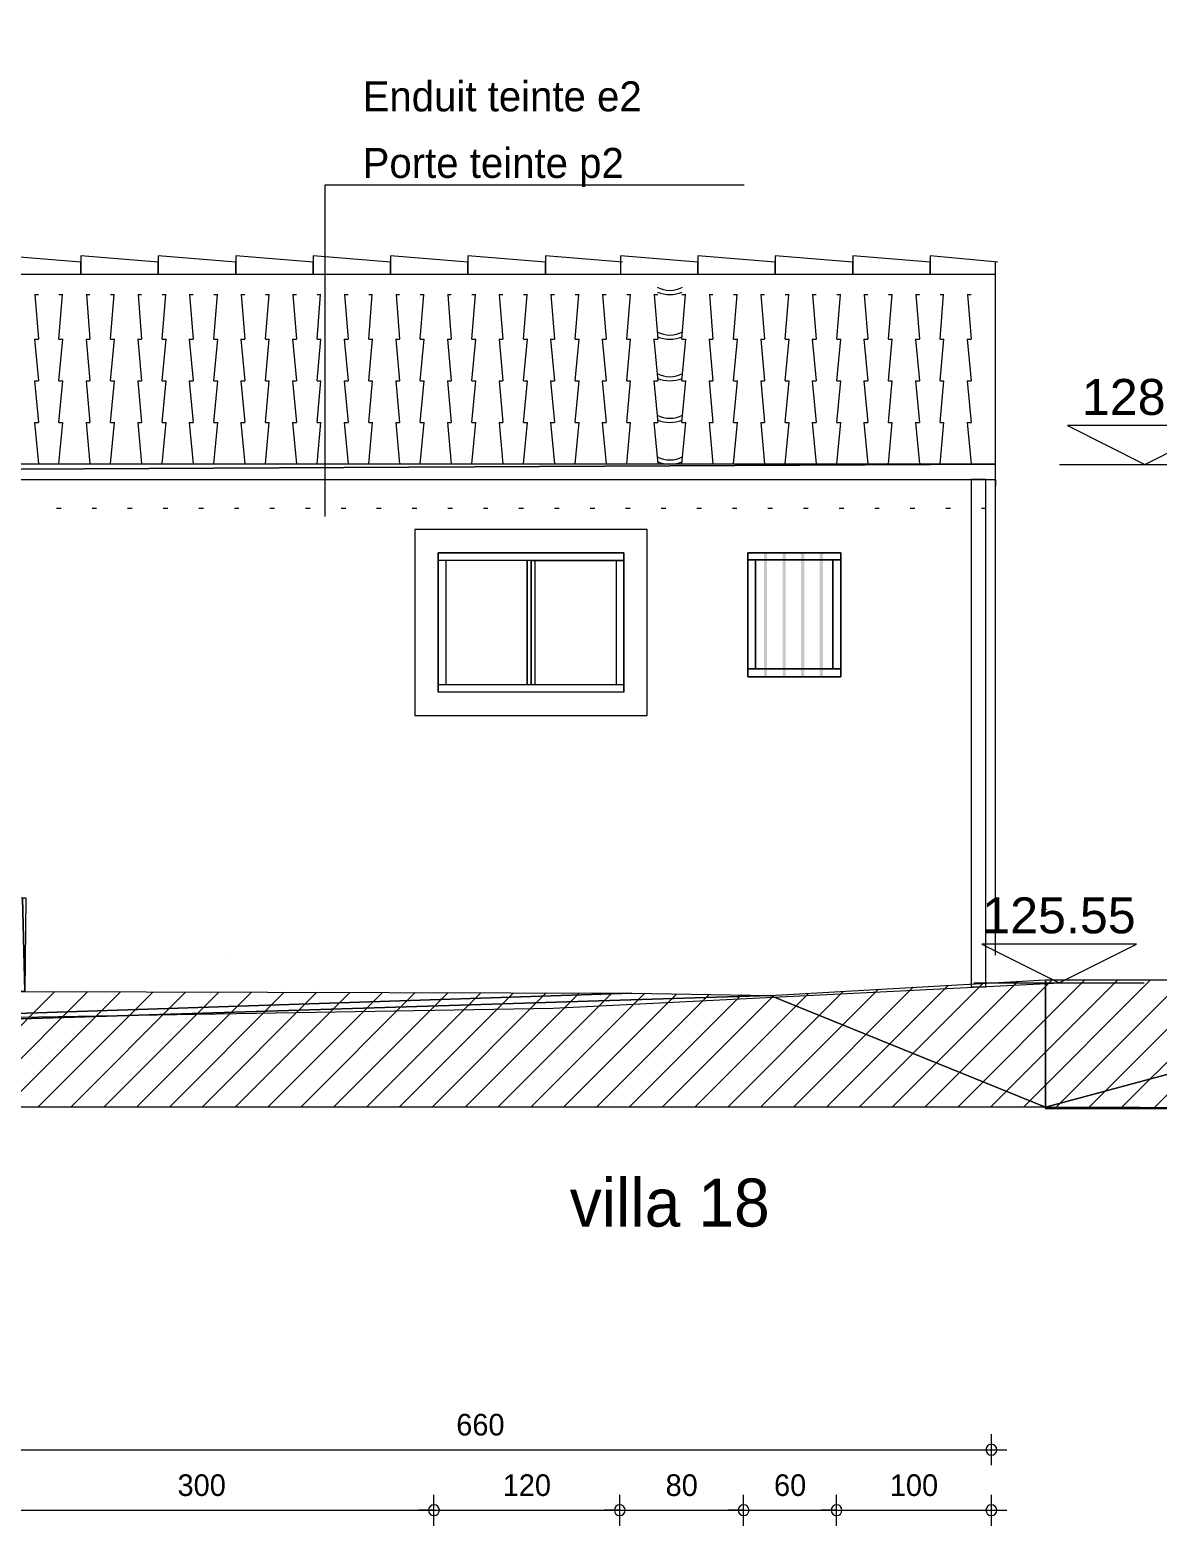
# Model space of a CAD drawing. Header units: metres. Extents: x -36.1 to 26, y -0.1 to 41.9.
# Drawn here: x 2.23 to 9.52, y 15.17 to 24.87 of the extents above; entities that cross this region are included whole.
import ezdxf
from ezdxf.enums import TextEntityAlignment as Align
from ezdxf.lldxf.tags import DXFTag

# ---------------------------------------------------------------- set-up
doc = ezdxf.new("R2010")
doc.units = ezdxf.units.M
doc.header["$MEASUREMENT"] = 0
for name, color, linetype in [('Calque commun', 7, 'Continuous'), ('Calque59', 7, 'Continuous'), ('Cotations', 7, 'Continuous'), ('Textes', 7, 'Continuous')]:
    doc.layers.add(name, color=color, linetype=linetype)
doc.styles.add('Arial6', font='arial.ttf', dxfattribs={"height": 0.231939})
doc.styles.add('Century Gothic12', font='GOTHIC.TTF', dxfattribs={"height": 0.193938})
doc.styles.add('Century Gothic2', font='GOTHIC.TTF', dxfattribs={"height": 0.139636})
doc.styles.add('Century Gothic9', font='GOTHIC.TTF', dxfattribs={"height": 0.310302})
tags = doc.linetypes.add('HIDDEN', pattern=[0.375, 0.25, -0.125]).pattern_tags.tags
tags[6:7] = [DXFTag(74, 4), DXFTag(75, 0), DXFTag(340, '0'), DXFTag(46, 1.0), DXFTag(50, 0.0), DXFTag(44, 0.0), DXFTag(45, 0.0)]
tags[4:5] = [DXFTag(74, 4), DXFTag(75, 0), DXFTag(340, '0'), DXFTag(46, 1.0), DXFTag(50, 0.0), DXFTag(44, 0.0), DXFTag(45, 0.0)]

# ---------------------------------------------------------------- blocks, each defined once
blk = doc.blocks.new('new61')
at = {"layer": 'Calque commun', "color": 5, "linetype": 'Continuous', "lineweight": 9}
blk.add_arc((0, 0), 0.5, 0, 359.9994, dxfattribs=at)
blk = doc.blocks.new('new62')
at = {"layer": 'Calque commun', "color": 5, "linetype": 'Continuous', "lineweight": 9}
blk.add_arc((0, 0), 0.5, 0, 359.9994, dxfattribs=at)
blk = doc.blocks.new('DimLine13287')
at = {"layer": 'Calque commun', "color": 5, "linetype": 'Continuous', "lineweight": 9}
for p, q in [((1.8414, 15.6024), (1.8414, 15.8024)), ((8.4414, 15.6024), (8.4414, 15.8024)), ((1.8414, 15.7024), (1.7414, 15.7024)), ((1.8414, 15.7024), (8.4414, 15.7024)), ((8.4414, 15.7024), (8.5414, 15.7024))]:
    blk.add_line(p, q, dxfattribs=at)
at = {"layer": 'Calque commun', "color": 5, "linetype": 'Continuous', "lineweight": 9, "xscale": 0.07000000029802322, "yscale": 0.07000000029802322, "zscale": 0.07000000029802322}
for name, p in [('new61', (1.8414, 15.7024)), ('new62', (8.4414, 15.7024))]:
    blk.add_blockref(name, p, dxfattribs=at)
at = {"layer": 'Calque commun', "color": 5, "linetype": 'Continuous', "lineweight": 9, "style": 'Century Gothic2'}
blk.add_text('660', height=0.13964, dxfattribs=at).set_placement((5.1414, 15.7524), align=Align.BOTTOM_CENTER)
blk = doc.blocks.new('new91')
at = {"layer": 'Calque commun', "color": 5, "linetype": 'Continuous', "lineweight": 9}
blk.add_arc((0, 0), 0.5, 0, 359.9994, dxfattribs=at)
blk = doc.blocks.new('new92')
at = {"layer": 'Calque commun', "color": 5, "linetype": 'Continuous', "lineweight": 9}
blk.add_arc((0, 0), 0.5, 0, 359.9994, dxfattribs=at)
blk = doc.blocks.new('DimLine13440')
at = {"layer": 'Calque commun', "color": 5, "linetype": 'Continuous', "lineweight": 9}
for p, q in [((1.8414, 15.2118), (1.8414, 15.4118)), ((4.8414, 15.2118), (4.8414, 15.4118)), ((1.8414, 15.3118), (1.7414, 15.3118)), ((1.8414, 15.3118), (4.8414, 15.3118)), ((4.8414, 15.3118), (4.9414, 15.3118))]:
    blk.add_line(p, q, dxfattribs=at)
at = {"layer": 'Calque commun', "color": 5, "linetype": 'Continuous', "lineweight": 9, "xscale": 0.07000000029802322, "yscale": 0.07000000029802322, "zscale": 0.07000000029802322}
for name, p in [('new91', (1.8414, 15.3118)), ('new92', (4.8414, 15.3118))]:
    blk.add_blockref(name, p, dxfattribs=at)
at = {"layer": 'Calque commun', "color": 5, "linetype": 'Continuous', "lineweight": 9, "style": 'Century Gothic2'}
blk.add_text('300', height=0.13964, dxfattribs=at).set_placement((3.3414, 15.3618), align=Align.BOTTOM_CENTER)
blk = doc.blocks.new('new93')
at = {"layer": 'Calque commun', "color": 5, "linetype": 'Continuous', "lineweight": 9}
blk.add_arc((0, 0), 0.5, 0, 359.9994, dxfattribs=at)
blk = doc.blocks.new('new94')
at = {"layer": 'Calque commun', "color": 5, "linetype": 'Continuous', "lineweight": 9}
blk.add_arc((0, 0), 0.5, 0, 359.9994, dxfattribs=at)
blk = doc.blocks.new('DimLine13448')
at = {"layer": 'Calque commun', "color": 5, "linetype": 'Continuous', "lineweight": 9}
for p, q in [((4.8414, 15.2118), (4.8414, 15.4118)), ((6.0414, 15.2118), (6.0414, 15.4118)), ((4.8414, 15.3118), (4.7414, 15.3118)), ((4.8414, 15.3118), (6.0414, 15.3118)), ((6.0414, 15.3118), (6.1414, 15.3118))]:
    blk.add_line(p, q, dxfattribs=at)
at = {"layer": 'Calque commun', "color": 5, "linetype": 'Continuous', "lineweight": 9, "xscale": 0.07000000029802322, "yscale": 0.07000000029802322, "zscale": 0.07000000029802322}
for name, p in [('new93', (4.8414, 15.3118)), ('new94', (6.0414, 15.3118))]:
    blk.add_blockref(name, p, dxfattribs=at)
at = {"layer": 'Calque commun', "color": 5, "linetype": 'Continuous', "lineweight": 9, "style": 'Century Gothic2'}
blk.add_text('120', height=0.13964, dxfattribs=at).set_placement((5.4414, 15.3618), align=Align.BOTTOM_CENTER)
blk = doc.blocks.new('new95')
at = {"layer": 'Calque commun', "color": 5, "linetype": 'Continuous', "lineweight": 9}
blk.add_arc((0, 0), 0.5, 0, 359.9994, dxfattribs=at)
blk = doc.blocks.new('new96')
at = {"layer": 'Calque commun', "color": 5, "linetype": 'Continuous', "lineweight": 9}
blk.add_arc((0, 0), 0.5, 0, 359.9994, dxfattribs=at)
blk = doc.blocks.new('DimLine13456')
at = {"layer": 'Calque commun', "color": 5, "linetype": 'Continuous', "lineweight": 9}
for p, q in [((6.0414, 15.2118), (6.0414, 15.4118)), ((6.8414, 15.2118), (6.8414, 15.4118)), ((6.0414, 15.3118), (5.9414, 15.3118)), ((6.0414, 15.3118), (6.8414, 15.3118)), ((6.8414, 15.3118), (6.9414, 15.3118))]:
    blk.add_line(p, q, dxfattribs=at)
at = {"layer": 'Calque commun', "color": 5, "linetype": 'Continuous', "lineweight": 9, "xscale": 0.07000000029802322, "yscale": 0.07000000029802322, "zscale": 0.07000000029802322}
for name, p in [('new95', (6.0414, 15.3118)), ('new96', (6.8414, 15.3118))]:
    blk.add_blockref(name, p, dxfattribs=at)
at = {"layer": 'Calque commun', "color": 5, "linetype": 'Continuous', "lineweight": 9, "style": 'Century Gothic2'}
blk.add_text('80', height=0.13964, rotation=0.00007, dxfattribs=at).set_placement((6.4414, 15.3618), align=Align.BOTTOM_CENTER)
blk = doc.blocks.new('new97')
at = {"layer": 'Calque commun', "color": 5, "linetype": 'Continuous', "lineweight": 9}
blk.add_arc((0, 0), 0.5, 0, 359.9994, dxfattribs=at)
blk = doc.blocks.new('new98')
at = {"layer": 'Calque commun', "color": 5, "linetype": 'Continuous', "lineweight": 9}
blk.add_arc((0, 0), 0.5, 0, 359.9994, dxfattribs=at)
blk = doc.blocks.new('DimLine13464')
at = {"layer": 'Calque commun', "color": 5, "linetype": 'Continuous', "lineweight": 9}
for p, q in [((6.8414, 15.2118), (6.8414, 15.4118)), ((7.4414, 15.2118), (7.4414, 15.4118)), ((6.8414, 15.3118), (6.7414, 15.3118)), ((6.8414, 15.3118), (7.4414, 15.3118)), ((7.4414, 15.3118), (7.5414, 15.3118))]:
    blk.add_line(p, q, dxfattribs=at)
at = {"layer": 'Calque commun', "color": 5, "linetype": 'Continuous', "lineweight": 9, "xscale": 0.07000000029802322, "yscale": 0.07000000029802322, "zscale": 0.07000000029802322}
for name, p in [('new97', (6.8414, 15.3118)), ('new98', (7.4414, 15.3118))]:
    blk.add_blockref(name, p, dxfattribs=at)
at = {"layer": 'Calque commun', "color": 5, "linetype": 'Continuous', "lineweight": 9, "style": 'Century Gothic2'}
blk.add_text('60', height=0.13964, dxfattribs=at).set_placement((7.1414, 15.3618), align=Align.BOTTOM_CENTER)
blk = doc.blocks.new('new99')
at = {"layer": 'Calque commun', "color": 5, "linetype": 'Continuous', "lineweight": 9}
blk.add_arc((0, 0), 0.5, 0, 359.9994, dxfattribs=at)
blk = doc.blocks.new('new100')
at = {"layer": 'Calque commun', "color": 5, "linetype": 'Continuous', "lineweight": 9}
blk.add_arc((0, 0), 0.5, 0, 359.9994, dxfattribs=at)
blk = doc.blocks.new('DimLine13472')
at = {"layer": 'Calque commun', "color": 5, "linetype": 'Continuous', "lineweight": 9}
for p, q in [((7.4414, 15.2118), (7.4414, 15.4118)), ((8.4414, 15.2118), (8.4414, 15.4118)), ((7.4414, 15.3118), (7.3414, 15.3118)), ((7.4414, 15.3118), (8.4414, 15.3118)), ((8.4414, 15.3118), (8.5414, 15.3118))]:
    blk.add_line(p, q, dxfattribs=at)
at = {"layer": 'Calque commun', "color": 5, "linetype": 'Continuous', "lineweight": 9, "xscale": 0.07000000029802322, "yscale": 0.07000000029802322, "zscale": 0.07000000029802322}
for name, p in [('new99', (7.4414, 15.3118)), ('new100', (8.4414, 15.3118))]:
    blk.add_blockref(name, p, dxfattribs=at)
at = {"layer": 'Calque commun', "color": 5, "linetype": 'Continuous', "lineweight": 9, "style": 'Century Gothic2'}
blk.add_text('100', height=0.13964, rotation=359.99995, dxfattribs=at).set_placement((7.9414, 15.3618), align=Align.BOTTOM_CENTER)
blk = doc.blocks.new('Block4')
at = {"layer": 'Calque commun', "color": 0, "linetype": 'Continuous', "lineweight": 9}
blk.add_line((-0.55, 0), (0.55, 0), dxfattribs=at)
blk.add_polyline3d([(-0.5, 0.25, 0), (0, 0, 0), (0.5, 0.25, 0), (-0.5, 0.25, 0)], dxfattribs=at)
blk = doc.blocks.new('Lvl1')
at = {"layer": 'Calque commun', "color": 0, "linetype": 'ByBlock', "lineweight": -2}
blk.add_blockref('Block4', (0, 0), dxfattribs=at)
blk = doc.blocks.new('new210')
at = {"layer": 'Cotations', "color": 250, "linetype": 'ByBlock', "lineweight": -2}
blk.add_blockref('Lvl1', (9.432, 22.065), dxfattribs=at)
at = {"layer": 'Cotations', "color": 212, "linetype": 'ByBlock', "lineweight": -2, "style": 'Arial6'}
blk.add_text('128.9', height=0.23194, dxfattribs=at).set_placement((9.431, 22.315), align=Align.BOTTOM_CENTER)
blk = doc.blocks.new('new212')
at = {"layer": 'Cotations', "color": 250, "linetype": 'ByBlock', "lineweight": -2}
blk.add_blockref('Lvl1', (8.8785, 18.7173), dxfattribs=at)
at = {"layer": 'Cotations', "color": 212, "linetype": 'ByBlock', "lineweight": -2, "style": 'Arial6'}
blk.add_text('125.55', height=0.23194, dxfattribs=at).set_placement((8.8775, 18.9673), align=Align.BOTTOM_CENTER)
blk = doc.blocks.new('hatch2')
at = {"layer": 'Calque commun', "color": 7, "linetype": 'Continuous', "lineweight": 9}
for p, q in [((8.6111, 18.7262), (7.7997, 17.9148)), ((8.8333, 18.7363), (8.0118, 17.9148)), ((9.0454, 18.7363), (8.2239, 17.9148)), ((9.2576, 18.7363), (8.4361, 17.9148)), ((9.4697, 18.7363), (8.6482, 17.9148)), ((9.6818, 18.7363), (8.8493, 17.9037)), ((9.894, 18.7363), (9.0614, 17.9037)), ((10.1061, 18.7363), (9.2735, 17.9037)), ((10.3182, 18.7363), (9.4857, 17.9037)), ((2.3938, 18.6608), (1.6479, 17.9148)), ((2.6054, 18.6602), (1.86, 17.9148)), ((2.8169, 18.6596), (2.0722, 17.9148)), ((3.0284, 18.659), (2.2843, 17.9148)), ((3.24, 18.6584), (2.4964, 17.9148)), ((3.4515, 18.6578), (2.7085, 17.9148)), ((3.6631, 18.6572), (2.9207, 17.9148)), ((3.8746, 18.6566), (3.1328, 17.9148)), ((4.0861, 18.656), (3.3449, 17.9148)), ((4.2977, 18.6554), (3.5571, 17.9148)), ((4.5092, 18.6549), (3.7692, 17.9148)), ((4.7208, 18.6543), (3.9813, 17.9148)), ((4.9323, 18.6537), (4.1935, 17.9148)), ((5.1438, 18.6531), (4.4056, 17.9148)), ((5.3554, 18.6525), (4.6177, 17.9148)), ((5.5669, 18.6519), (4.8298, 17.9148)), ((5.7785, 18.6513), (5.042, 17.9148)), ((5.99, 18.6507), (5.2541, 17.9148)), ((6.2005, 18.6491), (5.4662, 17.9148)), ((6.4094, 18.6458), (5.6784, 17.9148)), ((6.6182, 18.6425), (5.8905, 17.9148)), ((6.8271, 18.6392), (6.1026, 17.9148)), ((7.0376, 18.6377), (6.3148, 17.9148)), ((7.2624, 18.6503), (6.5269, 17.9148)), ((7.4872, 18.663), (6.739, 17.9148)), ((7.712, 18.6756), (6.9511, 17.9148)), ((7.9368, 18.6883), (7.1633, 17.9148)), ((8.1616, 18.7009), (7.3754, 17.9148)), ((8.3863, 18.7136), (7.5875, 17.9148))]:
    blk.add_line(p, q, dxfattribs=at)
at = {"layer": 'Calque commun', "color": 7, "linetype": 'Continuous', "lineweight": 18}
mesh = blk.add_polyface(dxfattribs=at)
corners = [(-11.8855, 19.0007), (-16.1502, 17.915), (-12.5424, 18.9961), (2.1984, 18.6613), (-4.6318, 19.0022), (2.2066, 19.2668), (2.1839, 19.2668), (6.1197, 18.6503), (7.0133, 18.6363), (-4.466, 19.2917), (-10.8823, 19.0022), (-11.0193, 19.0022), (-4.6318, 19.2908), (11.8477, 17.9037), (8.7898, 17.9037), (8.7898, 17.9148), (8.7898, 18.7363), (11.8477, 18.7363), (-11.0193, 19.0122), (-10.8823, 19.0241), (-16.1485, 18.9961)]
mesh.append_faces([[corners[k] for k in face] for face in [(10, 18, 19)]], dxfattribs={"vtx0": -1, "color": 7})
mesh.append_faces([[corners[k] for k in face] for face in [(0, 1, 2), (13, 15, 17)]], dxfattribs={"vtx0": -1, "vtx1": -1, "color": 7})
mesh.append_faces([[corners[k] for k in face] for face in [(3, 1, 4), (3, 4, 9), (10, 1, 11)]], dxfattribs={"vtx0": -1, "vtx1": -1, "vtx2": -1, "color": 7})
mesh.append_faces([[corners[k] for k in face] for face in [(1, 3, 7), (1, 7, 8), (10, 11, 18), (3, 9, 6)]], dxfattribs={"vtx0": -1, "vtx2": -1, "color": 7})
mesh.append_faces([[corners[k] for k in face] for face in [(5, 3, 6)]], dxfattribs={"vtx1": -1, "color": 7})
mesh.append_faces([[corners[k] for k in face] for face in [(15, 1, 8), (0, 11, 1), (16, 17, 15), (10, 4, 1), (8, 16, 15)]], dxfattribs={"vtx1": -1, "vtx2": -1, "color": 7})
mesh.append_faces([[corners[k] for k in face] for face in [(4, 12, 9), (13, 14, 15), (1, 20, 2)]], dxfattribs={"vtx2": -1, "color": 7})
blk = doc.blocks.new('toit facade 17 18')
at = {"layer": 'Calque commun', "color": 7, "linetype": 'Continuous', "lineweight": 9}
blk.add_line((90.0384, -22.9438), (90.0372, -18.4685), dxfattribs=at)
at = {"layer": 'Calque59', "color": 32, "linetype": 'Continuous', "lineweight": 9}
for p, q in [((83.8313, -18.6777), (83.8563, -18.6777)), ((83.8332, -18.6782), (83.8563, -18.9662)), ((83.9896, -18.6777), (84.0146, -18.6777)), ((83.9896, -18.9662), (84.0127, -18.6782)), ((84.1646, -18.6777), (84.1896, -18.6777)), ((84.1665, -18.6782), (84.1896, -18.9662)), ((84.323, -18.6777), (84.3479, -18.6777)), ((84.323, -18.9662), (84.346, -18.6782)), ((84.4979, -18.6777), (84.5229, -18.6777)), ((84.4999, -18.6782), (84.5229, -18.9662)), ((84.6562, -18.6777), (84.6813, -18.6777)), ((84.6562, -18.9662), (84.6793, -18.6782)), ((84.8313, -18.6777), (84.8563, -18.6777)), ((84.8332, -18.6782), (84.8563, -18.9662)), ((84.9896, -18.6777), (85.0146, -18.6777)), ((84.9896, -18.9662), (85.0127, -18.6782)), ((85.1646, -18.6777), (85.1896, -18.6777)), ((85.1665, -18.6782), (85.1896, -18.9662)), ((85.323, -18.6777), (85.3479, -18.6777)), ((85.323, -18.9662), (85.346, -18.6782)), ((85.4979, -18.6777), (85.5229, -18.6777)), ((85.4999, -18.6782), (85.5229, -18.9662)), ((85.6562, -18.6777), (85.6813, -18.6777)), ((85.6562, -18.9662), (85.6793, -18.6782)), ((85.8313, -18.6777), (85.8563, -18.6777)), ((85.8332, -18.6782), (85.8563, -18.9662)), ((85.9896, -18.6777), (86.0146, -18.6777)), ((85.9896, -18.9662), (86.0127, -18.6782)), ((86.1646, -18.6777), (86.1896, -18.6777)), ((86.1665, -18.6782), (86.1896, -18.9662)), ((86.323, -18.6777), (86.3479, -18.6777)), ((86.323, -18.9662), (86.346, -18.6782)), ((86.4979, -18.6777), (86.5229, -18.6777)), ((86.4999, -18.6782), (86.5229, -18.9662)), ((86.6562, -18.6777), (86.6813, -18.6777)), ((86.6562, -18.9662), (86.6793, -18.6782)), ((86.8313, -18.6777), (86.8563, -18.6777)), ((86.8332, -18.6782), (86.8563, -18.9662)), ((86.9896, -18.6777), (87.0146, -18.6777)), ((86.9896, -18.9662), (87.0127, -18.6782)), ((87.1646, -18.6777), (87.1896, -18.6777)), ((87.1665, -18.6782), (87.1896, -18.9662)), ((87.323, -18.6777), (87.3479, -18.6777)), ((87.323, -18.9662), (87.346, -18.6782)), ((87.4979, -18.6777), (87.5229, -18.6777)), ((87.4999, -18.6782), (87.5229, -18.9662)), ((87.6562, -18.6777), (87.6813, -18.6777)), ((87.6562, -18.9662), (87.6793, -18.6782)), ((87.8313, -18.6777), (87.8562, -18.6777)), ((87.8331, -18.6782), (87.8562, -18.9662)), ((88.0129, -18.6777), (88.0378, -18.6777)), ((88.0129, -18.9662), (88.036, -18.6782)), ((88.1878, -18.6777), (88.2128, -18.6777)), ((88.1898, -18.6782), (88.2128, -18.9662)), ((88.3461, -18.6777), (88.3712, -18.6777)), ((88.3461, -18.9662), (88.3692, -18.6782)), ((88.5212, -18.6777), (88.5462, -18.6777)), ((88.5231, -18.6782), (88.5462, -18.9662)), ((88.6795, -18.6777), (88.7045, -18.6777)), ((88.6795, -18.9662), (88.7026, -18.6782)), ((88.8546, -18.6777), (88.8795, -18.6777)), ((88.8564, -18.6782), (88.8795, -18.9662)), ((89.0129, -18.6777), (89.0378, -18.6777)), ((89.0129, -18.9662), (89.036, -18.6782)), ((89.1878, -18.6777), (89.2128, -18.6777)), ((89.1898, -18.6782), (89.2128, -18.9662)), ((89.3461, -18.6777), (89.3712, -18.6777)), ((89.3461, -18.9662), (89.3692, -18.6782)), ((89.5212, -18.6777), (89.5462, -18.6777)), ((89.5231, -18.6782), (89.5462, -18.9662)), ((89.6795, -18.6777), (89.7045, -18.6777)), ((89.6795, -18.9662), (89.7026, -18.6782)), ((89.8546, -18.6777), (89.8795, -18.6777)), ((89.8564, -18.6782), (89.8795, -18.9662)), ((83.8313, -18.9662), (83.8563, -19.2349)), ((83.8313, -18.9662), (83.8563, -18.9662)), ((83.9896, -19.2349), (84.0146, -18.9662)), ((83.9896, -18.9662), (84.0146, -18.9662)), ((84.1646, -18.9662), (84.1896, -19.2349)), ((84.1646, -18.9662), (84.1896, -18.9662)), ((84.323, -19.2349), (84.3479, -18.9662)), ((84.323, -18.9662), (84.3479, -18.9662)), ((84.4979, -18.9662), (84.5229, -19.2349)), ((84.4979, -18.9662), (84.5229, -18.9662)), ((84.6562, -19.2349), (84.6813, -18.9662)), ((84.6562, -18.9662), (84.6813, -18.9662)), ((84.8313, -18.9662), (84.8563, -19.2349)), ((84.8313, -18.9662), (84.8563, -18.9662)), ((84.9896, -19.2349), (85.0146, -18.9662)), ((84.9896, -18.9662), (85.0146, -18.9662)), ((85.1646, -18.9662), (85.1896, -19.2349)), ((85.1646, -18.9662), (85.1896, -18.9662)), ((85.323, -19.2349), (85.3479, -18.9662)), ((85.323, -18.9662), (85.3479, -18.9662)), ((85.4979, -18.9662), (85.5229, -19.2349)), ((85.4979, -18.9662), (85.5229, -18.9662)), ((85.6562, -19.2349), (85.6813, -18.9662)), ((85.6562, -18.9662), (85.6813, -18.9662)), ((85.8313, -18.9662), (85.8563, -19.2349)), ((85.8313, -18.9662), (85.8563, -18.9662)), ((85.9896, -19.2349), (86.0146, -18.9662)), ((85.9896, -18.9662), (86.0146, -18.9662)), ((86.1646, -18.9662), (86.1896, -19.2349)), ((86.1646, -18.9662), (86.1896, -18.9662)), ((86.323, -19.2349), (86.3479, -18.9662)), ((86.323, -18.9662), (86.3479, -18.9662)), ((86.4979, -18.9662), (86.5229, -19.2349)), ((86.4979, -18.9662), (86.5229, -18.9662)), ((86.6562, -19.2349), (86.6813, -18.9662)), ((86.6562, -18.9662), (86.6813, -18.9662)), ((86.8313, -18.9662), (86.8563, -19.2349)), ((86.8313, -18.9662), (86.8563, -18.9662)), ((86.9896, -19.2349), (87.0146, -18.9662)), ((86.9896, -18.9662), (87.0146, -18.9662)), ((87.1646, -18.9662), (87.1896, -19.2349)), ((87.1646, -18.9662), (87.1896, -18.9662)), ((87.323, -19.2349), (87.3479, -18.9662)), ((87.323, -18.9662), (87.3479, -18.9662)), ((87.4979, -18.9662), (87.5229, -19.2349)), ((87.4979, -18.9662), (87.5229, -18.9662)), ((87.6562, -19.2349), (87.6813, -18.9662)), ((87.6562, -18.9662), (87.6813, -18.9662)), ((87.8313, -18.9662), (87.8562, -19.2349)), ((87.8313, -18.9662), (87.8562, -18.9662)), ((88.0129, -19.2349), (88.0378, -18.9662)), ((88.0129, -18.9662), (88.0378, -18.9662)), ((88.1878, -18.9662), (88.2128, -19.2349)), ((88.1878, -18.9662), (88.2128, -18.9662)), ((88.3461, -19.2349), (88.3712, -18.9662)), ((88.3461, -18.9662), (88.3712, -18.9662)), ((88.5212, -18.9662), (88.5462, -19.2349)), ((88.5212, -18.9662), (88.5462, -18.9662)), ((88.6795, -19.2349), (88.7045, -18.9662)), ((88.6795, -18.9662), (88.7045, -18.9662)), ((88.8546, -18.9662), (88.8795, -19.2349)), ((88.8546, -18.9662), (88.8795, -18.9662)), ((89.0129, -19.2349), (89.0378, -18.9662)), ((89.0129, -18.9662), (89.0378, -18.9662)), ((89.1878, -18.9662), (89.2128, -19.2349)), ((89.1878, -18.9662), (89.2128, -18.9662)), ((89.3461, -19.2349), (89.3712, -18.9662)), ((89.3461, -18.9662), (89.3712, -18.9662)), ((89.5212, -18.9662), (89.5462, -19.2349)), ((89.5212, -18.9662), (89.5462, -18.9662)), ((89.6795, -19.2349), (89.7045, -18.9662)), ((89.6795, -18.9662), (89.7045, -18.9662)), ((89.8546, -18.9662), (89.8795, -19.2349)), ((89.8546, -18.9662), (89.8795, -18.9662)), ((83.8313, -19.2349), (83.8563, -19.5036)), ((83.8313, -19.2349), (83.8563, -19.2349)), ((83.9896, -19.5036), (84.0146, -19.2349)), ((83.9896, -19.2349), (84.0146, -19.2349)), ((84.1646, -19.2349), (84.1896, -19.5036)), ((84.1646, -19.2349), (84.1896, -19.2349)), ((84.323, -19.5036), (84.3479, -19.2349)), ((84.323, -19.2349), (84.3479, -19.2349)), ((84.4979, -19.2349), (84.5229, -19.5036)), ((84.4979, -19.2349), (84.5229, -19.2349)), ((84.6562, -19.5036), (84.6813, -19.2349)), ((84.6562, -19.2349), (84.6813, -19.2349)), ((84.8313, -19.2349), (84.8563, -19.5036)), ((84.8313, -19.2349), (84.8563, -19.2349)), ((84.9896, -19.5036), (85.0146, -19.2349)), ((84.9896, -19.2349), (85.0146, -19.2349)), ((85.1646, -19.2349), (85.1896, -19.5036)), ((85.1646, -19.2349), (85.1896, -19.2349)), ((85.323, -19.5036), (85.3479, -19.2349)), ((85.323, -19.2349), (85.3479, -19.2349)), ((85.4979, -19.2349), (85.5229, -19.5036)), ((85.4979, -19.2349), (85.5229, -19.2349)), ((85.6562, -19.5036), (85.6813, -19.2349)), ((85.6562, -19.2349), (85.6813, -19.2349)), ((85.8313, -19.2349), (85.8563, -19.5036)), ((85.8313, -19.2349), (85.8563, -19.2349)), ((85.9896, -19.5036), (86.0146, -19.2349)), ((85.9896, -19.2349), (86.0146, -19.2349)), ((86.1646, -19.2349), (86.1896, -19.5036)), ((86.1646, -19.2349), (86.1896, -19.2349)), ((86.323, -19.5036), (86.3479, -19.2349)), ((86.323, -19.2349), (86.3479, -19.2349)), ((86.4979, -19.2349), (86.5229, -19.5036)), ((86.4979, -19.2349), (86.5229, -19.2349)), ((86.6562, -19.5036), (86.6813, -19.2349)), ((86.6562, -19.2349), (86.6813, -19.2349)), ((86.8313, -19.2349), (86.8563, -19.5036)), ((86.8313, -19.2349), (86.8563, -19.2349)), ((86.9896, -19.5036), (87.0146, -19.2349)), ((86.9896, -19.2349), (87.0146, -19.2349)), ((87.1646, -19.2349), (87.1896, -19.5036)), ((87.1646, -19.2349), (87.1896, -19.2349)), ((87.323, -19.5036), (87.3479, -19.2349)), ((87.323, -19.2349), (87.3479, -19.2349)), ((87.4979, -19.2349), (87.5229, -19.5036)), ((87.4979, -19.2349), (87.5229, -19.2349)), ((87.6562, -19.5036), (87.6813, -19.2349)), ((87.6562, -19.2349), (87.6813, -19.2349)), ((87.8313, -19.2349), (87.8562, -19.5036)), ((87.8313, -19.2349), (87.8562, -19.2349)), ((88.0129, -19.5036), (88.0378, -19.2349)), ((88.0129, -19.2349), (88.0378, -19.2349)), ((88.1878, -19.2349), (88.2128, -19.5036)), ((88.1878, -19.2349), (88.2128, -19.2349)), ((88.3461, -19.5036), (88.3712, -19.2349)), ((88.3461, -19.2349), (88.3712, -19.2349)), ((88.5212, -19.2349), (88.5462, -19.5036)), ((88.5212, -19.2349), (88.5462, -19.2349)), ((88.6795, -19.5036), (88.7045, -19.2349)), ((88.6795, -19.2349), (88.7045, -19.2349)), ((88.8546, -19.2349), (88.8795, -19.5036)), ((88.8546, -19.2349), (88.8795, -19.2349)), ((89.0129, -19.5036), (89.0378, -19.2349)), ((89.0129, -19.2349), (89.0378, -19.2349)), ((89.1878, -19.2349), (89.2128, -19.5036)), ((89.1878, -19.2349), (89.2128, -19.2349)), ((89.3461, -19.5036), (89.3712, -19.2349)), ((89.3461, -19.2349), (89.3712, -19.2349)), ((89.5212, -19.2349), (89.5462, -19.5036)), ((89.5212, -19.2349), (89.5462, -19.2349)), ((89.6795, -19.5036), (89.7045, -19.2349)), ((89.6795, -19.2349), (89.7045, -19.2349)), ((89.8546, -19.2349), (89.8795, -19.5036)), ((89.8546, -19.2349), (89.8795, -19.2349)), ((83.8313, -19.5036), (83.8563, -19.7723)), ((83.8313, -19.5036), (83.8563, -19.5036)), ((83.9896, -19.7723), (84.0146, -19.5036)), ((83.9896, -19.5036), (84.0146, -19.5036)), ((84.1646, -19.5036), (84.1896, -19.7723)), ((84.1646, -19.5036), (84.1896, -19.5036)), ((84.323, -19.7723), (84.3479, -19.5036)), ((84.323, -19.5036), (84.3479, -19.5036)), ((84.4979, -19.5036), (84.5229, -19.7723)), ((84.4979, -19.5036), (84.5229, -19.5036)), ((84.6562, -19.7723), (84.6813, -19.5036)), ((84.6562, -19.5036), (84.6813, -19.5036)), ((84.8313, -19.5036), (84.8563, -19.7723)), ((84.8313, -19.5036), (84.8563, -19.5036)), ((84.9896, -19.7723), (85.0146, -19.5036)), ((84.9896, -19.5036), (85.0146, -19.5036)), ((85.1646, -19.5036), (85.1896, -19.7723)), ((85.1646, -19.5036), (85.1896, -19.5036)), ((85.323, -19.7723), (85.3479, -19.5036)), ((85.323, -19.5036), (85.3479, -19.5036)), ((85.4979, -19.5036), (85.5229, -19.7723)), ((85.4979, -19.5036), (85.5229, -19.5036)), ((85.6562, -19.7723), (85.6813, -19.5036)), ((85.6562, -19.5036), (85.6813, -19.5036)), ((85.8313, -19.5036), (85.8563, -19.7723)), ((85.8313, -19.5036), (85.8563, -19.5036)), ((85.9896, -19.7723), (86.0146, -19.5036)), ((85.9896, -19.5036), (86.0146, -19.5036)), ((86.1646, -19.5036), (86.1896, -19.7723)), ((86.1646, -19.5036), (86.1896, -19.5036)), ((86.323, -19.7723), (86.3479, -19.5036)), ((86.323, -19.5036), (86.3479, -19.5036)), ((86.4979, -19.5036), (86.5229, -19.7723)), ((86.4979, -19.5036), (86.5229, -19.5036)), ((86.6562, -19.7723), (86.6813, -19.5036)), ((86.6562, -19.5036), (86.6813, -19.5036)), ((86.8313, -19.5036), (86.8563, -19.7723)), ((86.8313, -19.5036), (86.8563, -19.5036)), ((86.9896, -19.7723), (87.0146, -19.5036)), ((86.9896, -19.5036), (87.0146, -19.5036)), ((87.1646, -19.5036), (87.1896, -19.7723)), ((87.1646, -19.5036), (87.1896, -19.5036)), ((87.323, -19.7723), (87.3479, -19.5036)), ((87.323, -19.5036), (87.3479, -19.5036)), ((87.4979, -19.5036), (87.5229, -19.7723)), ((87.4979, -19.5036), (87.5229, -19.5036)), ((87.6562, -19.7723), (87.6813, -19.5036)), ((87.6562, -19.5036), (87.6813, -19.5036)), ((87.8313, -19.5036), (87.8562, -19.7723)), ((87.8313, -19.5036), (87.8562, -19.5036)), ((88.0129, -19.7723), (88.0378, -19.5036)), ((88.0129, -19.5036), (88.0378, -19.5036)), ((88.1878, -19.5036), (88.2128, -19.7723)), ((88.1878, -19.5036), (88.2128, -19.5036)), ((88.3461, -19.7723), (88.3712, -19.5036)), ((88.3461, -19.5036), (88.3712, -19.5036)), ((88.5212, -19.5036), (88.5462, -19.7723)), ((88.5212, -19.5036), (88.5462, -19.5036)), ((88.6795, -19.7723), (88.7045, -19.5036)), ((88.6795, -19.5036), (88.7045, -19.5036)), ((88.8546, -19.5036), (88.8795, -19.7723)), ((88.8546, -19.5036), (88.8795, -19.5036)), ((89.0129, -19.7723), (89.0378, -19.5036)), ((89.0129, -19.5036), (89.0378, -19.5036)), ((89.1878, -19.5036), (89.2128, -19.7723)), ((89.1878, -19.5036), (89.2128, -19.5036)), ((89.3461, -19.7723), (89.3712, -19.5036)), ((89.3461, -19.5036), (89.3712, -19.5036)), ((89.5212, -19.5036), (89.5462, -19.7723)), ((89.5212, -19.5036), (89.5462, -19.5036)), ((89.6795, -19.7723), (89.7045, -19.5036)), ((89.6795, -19.5036), (89.7045, -19.5036)), ((89.8546, -19.5036), (89.8795, -19.7723)), ((89.8546, -19.5036), (89.8795, -19.5036)), ((83.8313, -19.7723), (83.8563, -19.7723)), ((83.9896, -19.7723), (84.0146, -19.7723)), ((84.1646, -19.7723), (84.1896, -19.7723)), ((84.323, -19.7723), (84.3479, -19.7723)), ((84.4979, -19.7723), (84.5229, -19.7723)), ((84.6562, -19.7723), (84.6813, -19.7723)), ((84.8313, -19.7723), (84.8563, -19.7723)), ((84.9896, -19.7723), (85.0146, -19.7723)), ((85.1646, -19.7723), (85.1896, -19.7723)), ((85.323, -19.7723), (85.3479, -19.7723)), ((85.4979, -19.7723), (85.5229, -19.7723)), ((85.6562, -19.7723), (85.6813, -19.7723)), ((85.8313, -19.7723), (85.8563, -19.7723)), ((85.9896, -19.7723), (86.0146, -19.7723)), ((86.1646, -19.7723), (86.1896, -19.7723)), ((86.323, -19.7723), (86.3479, -19.7723)), ((86.4979, -19.7723), (86.5229, -19.7723)), ((86.6562, -19.7723), (86.6813, -19.7723)), ((86.8313, -19.7723), (86.8563, -19.7723)), ((86.9896, -19.7723), (87.0146, -19.7723)), ((87.1646, -19.7723), (87.1896, -19.7723)), ((87.323, -19.7723), (87.3479, -19.7723)), ((87.4979, -19.7723), (87.5229, -19.7723)), ((87.6562, -19.7723), (87.6813, -19.7723)), ((87.8313, -19.7723), (87.8562, -19.7723)), ((88.0129, -19.7723), (88.0378, -19.7723)), ((88.1878, -19.7723), (88.2128, -19.7723)), ((88.3461, -19.7723), (88.3712, -19.7723)), ((88.5212, -19.7723), (88.5462, -19.7723)), ((88.6795, -19.7723), (88.7045, -19.7723)), ((88.8546, -19.7723), (88.8795, -19.7723)), ((89.0129, -19.7723), (89.0378, -19.7723)), ((89.1878, -19.7723), (89.2128, -19.7723)), ((89.3461, -19.7723), (89.3712, -19.7723)), ((89.5212, -19.7723), (89.5462, -19.7723)), ((89.6795, -19.7723), (89.7045, -19.7723)), ((89.8546, -19.7723), (89.8795, -19.7723)), ((83.9735, -20.0577), (84.0032, -20.0577)), ((84.2032, -20.0577), (84.2329, -20.0577)), ((84.4329, -20.0577), (84.4627, -20.0577)), ((84.6627, -20.0577), (84.6924, -20.0577)), ((84.8924, -20.0577), (84.9221, -20.0577)), ((85.1221, -20.0577), (85.1519, -20.0577)), ((85.3519, -20.0577), (85.3816, -20.0577)), ((85.5816, -20.0577), (85.6113, -20.0577)), ((85.8113, -20.0577), (85.841, -20.0577)), ((86.041, -20.0577), (86.0708, -20.0577)), ((86.2708, -20.0577), (86.3005, -20.0577)), ((86.5005, -20.0577), (86.5302, -20.0577)), ((86.7302, -20.0577), (86.76, -20.0577)), ((86.96, -20.0577), (86.9897, -20.0577)), ((87.1897, -20.0577), (87.2194, -20.0577)), ((87.4194, -20.0577), (87.4491, -20.0577)), ((87.6491, -20.0577), (87.6789, -20.0577)), ((87.8789, -20.0577), (87.9086, -20.0577)), ((88.1086, -20.0577), (88.1383, -20.0577)), ((88.3383, -20.0577), (88.3681, -20.0577)), ((88.5681, -20.0577), (88.5978, -20.0577)), ((88.7978, -20.0577), (88.8275, -20.0577)), ((89.0275, -20.0577), (89.0572, -20.0577)), ((89.2572, -20.0577), (89.287, -20.0577)), ((89.487, -20.0577), (89.5167, -20.0577)), ((89.7167, -20.0577), (89.7464, -20.0577)), ((89.9464, -20.0577), (89.9762, -20.0577))]:
    blk.add_line(p, q, dxfattribs=at)
for points in [[(84.1309, -18.4687, 0), (83.6284, -18.4286, 0), (83.6284, -18.5464, 0), (84.1309, -18.5464, 0), (84.1309, -18.4687, 0)], [(84.6309, -18.4687, 0), (84.1309, -18.4286, 0), (84.1309, -18.5464, 0), (84.6309, -18.5464, 0), (84.6309, -18.4687, 0)], [(85.1309, -18.4687, 0), (84.6309, -18.4286, 0), (84.6309, -18.5464, 0), (85.1309, -18.5464, 0), (85.1309, -18.4687, 0)], [(85.6309, -18.4687, 0), (85.1309, -18.4286, 0), (85.1309, -18.5464, 0), (85.6309, -18.5464, 0), (85.6309, -18.4687, 0)], [(86.1309, -18.4687, 0), (85.6309, -18.4286, 0), (85.6309, -18.5464, 0), (86.1309, -18.5464, 0), (86.1309, -18.4687, 0)], [(86.6309, -18.4687, 0), (86.1309, -18.4286, 0), (86.1309, -18.5464, 0), (86.6309, -18.5464, 0), (86.6309, -18.4687, 0)], [(87.1309, -18.4687, 0), (86.6309, -18.4286, 0), (86.6309, -18.5464, 0), (87.1309, -18.5464, 0), (87.1309, -18.4687, 0)], [(87.6297, -18.4685, 0), (87.1309, -18.4286, 0), (87.1309, -18.5464, 0), (87.6154, -18.5464, 0)], [(88.1154, -18.4687, 0), (87.6154, -18.4286, 0), (87.6154, -18.5464, 0), (88.1154, -18.5464, 0), (88.1154, -18.4687, 0)], [(88.6154, -18.4687, 0), (88.1154, -18.4286, 0), (88.1154, -18.5464, 0), (88.6154, -18.5464, 0), (88.6154, -18.4687, 0)], [(89.1154, -18.4687, 0), (88.6154, -18.4286, 0), (88.6154, -18.5464, 0), (89.1154, -18.5464, 0), (89.1154, -18.4687, 0)], [(89.6154, -18.4687, 0), (89.1154, -18.4286, 0), (89.1154, -18.5464, 0), (89.6154, -18.5464, 0), (89.6154, -18.4687, 0)], [(90.0515, -18.4685, 0), (89.6154, -18.4286, 0), (89.6154, -18.5464, 0), (90.0373, -18.5464, 0)]]:
    blk.add_polyline3d(points, dxfattribs=at)
for centre, radius, start, end in [((87.935, -18.4768), 0.1745, 241.93285, 297.81621), ((87.935, -18.4655), 0.2124, 247.91176, 291.83883), ((87.935, -18.7653), 0.1745, 241.93248, 297.81633), ((87.935, -18.754), 0.2124, 247.91283, 291.83843), ((87.935, -19.0339), 0.1745, 241.93221, 297.81668), ((87.935, -19.0227), 0.2124, 247.91185, 291.83885), ((87.935, -19.3027), 0.1745, 241.93159, 297.81688), ((87.935, -19.2914), 0.2124, 247.91261, 291.8385), ((87.935, -19.5714), 0.1745, 241.93181, 297.81666), ((87.935, -19.5602), 0.2124, 247.91273, 291.83846)]:
    blk.add_arc(centre, radius, start, end, dxfattribs=at)

msp = doc.modelspace()

# ---------------------------------------------------------------- linework, layer by layer
at = {"layer": 'Calque commun', "color": 7, "linetype": 'Continuous', "lineweight": 9}
for p, q in [((8.4685, 21.9674), (8.4685, 21.9243)), ((4.8683, 21.4941), (4.8683, 20.5941)), ((6.0683, 21.4941), (4.8683, 21.4941)), ((4.8684, 20.5941), (4.8683, 21.4941)), ((6.0683, 21.4941), (4.8683, 21.4941)), ((4.8683, 21.4941), (4.8683, 21.4941)), ((4.8684, 21.4941), (4.8683, 21.4941)), ((4.9183, 21.4441), (4.8683, 21.4441)), ((4.8684, 21.4941), (4.8684, 20.5941)), ((6.0683, 21.4941), (4.8684, 21.4941)), ((5.4933, 21.4441), (4.8684, 21.4441)), ((4.9183, 21.4441), (4.9183, 20.6441)), ((6.0183, 21.4441), (4.9183, 21.4441)), ((4.9183, 21.4441), (4.9183, 20.6441)), ((5.4433, 20.6441), (5.4433, 21.4441)), ((5.4433, 21.4441), (5.4433, 20.6441)), ((5.4683, 21.4941), (5.4683, 21.4941)), ((6.0683, 21.4941), (5.4683, 21.4941)), ((5.4683, 21.4941), (6.0683, 21.4941)), ((5.4683, 20.6441), (5.4683, 21.4441)), ((5.4683, 21.4441), (5.4683, 20.6441)), ((5.5183, 21.4441), (5.4683, 21.4441)), ((5.4683, 21.4441), (5.5183, 21.4441)), ((5.4933, 21.4441), (5.4933, 20.6441)), ((6.0183, 21.4441), (5.4933, 21.4441)), ((5.4933, 21.4441), (5.4934, 20.6441)), ((5.4933, 21.4441), (5.4933, 21.4441)), ((5.4933, 21.4441), (5.4933, 21.4441)), ((6.0183, 21.4441), (5.5183, 21.4441)), ((5.5183, 21.4441), (6.0183, 21.4441)), ((6.0683, 21.4441), (6.0183, 21.4441)), ((6.0183, 21.4441), (6.0183, 20.6441)), ((6.0683, 21.4441), (6.0183, 21.4441)), ((6.0183, 21.4441), (6.0183, 20.6441)), ((6.0683, 21.4441), (6.0183, 21.4441)), ((6.0183, 21.4441), (6.0683, 21.4441)), ((6.0183, 21.4441), (6.0183, 20.6441)), ((6.0683, 21.4941), (6.0683, 20.5941)), ((6.0683, 21.4941), (6.0683, 21.1941)), ((6.0683, 21.4941), (6.0683, 20.5941)), ((6.0683, 20.5941), (6.0683, 21.4941)), ((6.8683, 21.4941), (6.8683, 20.6941)), ((6.8683, 21.4941), (6.8683, 21.4941)), ((7.4683, 21.4941), (6.8683, 21.4941)), ((6.8683, 21.4941), (6.8683, 20.694)), ((7.4683, 21.4941), (6.8683, 21.4941)), ((6.8683, 21.4941), (6.8683, 21.4941)), ((7.4683, 21.4941), (6.8683, 21.4941)), ((6.8683, 20.7065), (6.8683, 21.4941)), ((6.8683, 21.4941), (7.4683, 21.4941)), ((6.8683, 21.4941), (7.4683, 21.4941)), ((6.8683, 21.4941), (6.8683, 20.694)), ((6.8683, 21.4941), (7.4682, 21.4941)), ((6.8683, 21.4941), (6.8683, 20.6941)), ((6.8683, 21.4941), (7.4683, 21.4941)), ((6.8683, 20.6941), (6.8683, 21.4941)), ((7.4683, 21.4941), (6.8683, 21.4941)), ((6.9183, 21.4476), (6.8683, 21.4476)), ((6.8683, 21.4476), (6.9183, 21.4476)), ((6.8683, 21.4476), (6.9183, 21.4476)), ((6.9183, 21.4476), (6.8683, 21.4476)), ((7.4183, 21.4476), (6.9183, 21.4476)), ((6.9183, 20.7441), (6.9183, 21.4476)), ((6.9183, 21.4476), (7.4183, 21.4476)), ((6.9183, 21.4476), (7.4183, 21.4476)), ((7.4183, 21.4476), (6.9183, 21.4476)), ((6.9183, 21.4476), (6.9183, 20.7565)), ((6.9183, 21.4441), (6.9183, 20.7441)), ((6.9183, 21.4441), (6.9183, 20.7441)), ((7.4683, 21.4476), (7.4183, 21.4476)), ((7.4183, 21.4476), (7.4683, 21.4476)), ((7.4183, 21.4476), (7.4183, 20.7565)), ((7.4183, 21.4476), (7.4683, 21.4476)), ((7.4183, 20.7441), (7.4183, 21.4476)), ((7.4683, 21.4476), (7.4183, 21.4476)), ((7.4183, 21.4441), (7.4183, 20.7441)), ((7.4183, 21.4441), (7.4183, 20.7441)), ((7.4682, 21.4941), (7.4682, 20.694)), ((7.4683, 21.4941), (7.4683, 20.694)), ((7.4683, 21.4941), (7.4683, 20.6941)), ((7.4683, 20.6941), (7.4683, 21.4941)), ((7.4683, 21.4941), (7.4683, 20.6941)), ((7.4683, 21.4941), (7.4683, 21.4941)), ((7.4683, 21.4941), (7.4683, 21.4941)), ((7.4683, 20.7065), (7.4683, 21.4941)), ((6.0683, 21.1941), (6.0683, 20.5941)), ((7.4683, 20.7441), (6.8683, 20.7441)), ((6.8683, 20.7441), (7.4683, 20.7441)), ((6.8683, 20.6941), (6.8683, 20.6941)), ((6.8683, 20.6941), (6.8683, 20.6941)), ((7.4683, 20.6941), (6.8683, 20.6941)), ((6.8683, 20.6941), (7.4683, 20.6941)), ((7.4683, 20.694), (6.8683, 20.694)), ((6.8683, 20.694), (7.4682, 20.694)), ((7.4683, 20.6941), (7.4683, 20.6941)), ((7.4683, 20.6941), (7.4683, 20.6941)), ((4.8683, 20.6441), (6.0183, 20.6441)), ((6.0683, 20.5941), (4.8683, 20.5941)), ((6.0683, 20.5941), (4.8683, 20.5941)), ((4.8684, 20.6441), (5.4433, 20.6441)), ((6.0683, 20.5941), (4.8684, 20.5941)), ((5.4433, 20.6441), (5.4934, 20.6441)), ((5.4933, 20.6441), (5.4933, 20.6441)), ((5.4933, 20.6441), (5.4933, 20.6441)), ((5.4934, 20.6441), (6.0683, 20.6441)), ((6.0183, 20.6441), (6.0683, 20.6441)), ((8.7898, 19.191), (8.7898, 19.191)), ((8.7898, 19.191), (8.7898, 19.191)), ((8.7898, 19.191), (8.7898, 19.191)), ((8.7898, 19.191), (8.7898, 19.191)), ((8.7898, 19.191), (8.7898, 19.191)), ((8.7898, 19.191), (8.7898, 19.191)), ((8.7965, 19.191), (8.7898, 19.191)), ((8.8065, 19.191), (8.8065, 19.191)), ((8.8065, 19.191), (8.8065, 19.191)), ((3.5216, 18.8964), (3.5216, 18.8964)), ((3.5216, 18.8964), (3.5216, 18.8964)), ((5.8037, 18.1213), (5.8029, 18.1213))]:
    msp.add_line(p, q, dxfattribs=at)
at = {"layer": 'Calque commun', "color": 26, "linetype": 'HIDDEN', "lineweight": 18, "flags": 128}
msp.add_lwpolyline([(-13.1768, 18.7974), (-13.2119, 18.7799), (0.4954, 18.467), (5.6102, 18.5532), (8.8846, 18.7179)], dxfattribs=at)
at = {"layer": 'Calque commun', "color": 5, "linetype": 'Continuous', "lineweight": 18}
msp.add_polyline3d([(6.8442, 23.8687, 0), (4.1366, 23.8687, 0), (4.1366, 21.7286, 0)], dxfattribs=at)
at = {"layer": 'Calque commun', "color": 18, "linetype": 'Continuous', "lineweight": 18}
for points in [[(6.9722, 20.6995), (6.9922, 20.6995), (6.9722, 21.4906), (6.9922, 21.4906)], [(7.0928, 20.6995), (7.1128, 20.6995), (7.0928, 21.4906), (7.1128, 21.4906)], [(7.2128, 20.6995), (7.2328, 20.6995), (7.2128, 21.4906), (7.2328, 21.4906)], [(7.3328, 20.6995), (7.3528, 20.6995), (7.3328, 21.4906), (7.3528, 21.4906)]]:
    msp.add_trace(points, dxfattribs=at)

# ---------------------------------------------------------------- block references
at = {"layer": 'Calque commun', "color": 0, "linetype": 'ByBlock', "lineweight": -2}
for name, p in [('toit facade 17 18', (-81.5697, 41.8398)), ('hatch2', (0, 0))]:
    msp.add_blockref(name, p, dxfattribs=at)
at = {"layer": 'Calque commun', "color": 5, "linetype": 'Continuous', "lineweight": 9}
for name in ['DimLine13287', 'DimLine13440', 'DimLine13448', 'DimLine13456', 'DimLine13464', 'DimLine13472']:
    msp.add_blockref(name, (0, 0), dxfattribs=at)
at = {"layer": 'Cotations', "color": 212, "linetype": 'ByBlock', "lineweight": -2}
for name in ['new210', 'new212']:
    msp.add_blockref(name, (0, 0), dxfattribs=at)

# ---------------------------------------------------------------- texts
at = {"layer": 'Textes', "color": 5, "linetype": 'ByBlock', "lineweight": -2, "style": 'Century Gothic9'}
msp.add_text('villa 18', height=0.3103, dxfattribs=at).set_placement((5.7183, 17.05), align=Align.BOTTOM_LEFT)
at = {"layer": 'Textes', "color": 5, "linetype": 'ByBlock', "lineweight": -2, "insert": (4.3807, 23.8561), "char_height": 0.193938, "attachment_point": 7, "line_spacing_factor": 1.330319, "style": 'Century Gothic12'}
msp.add_mtext('Enduit teinte e2\\PPorte teinte p2', dxfattribs=at)

# ---------------------------------------------------------------- meshes
at = {"layer": 'Calque commun', "color": 7, "linetype": 'Continuous', "lineweight": 9}
mesh = msp.add_polyface(dxfattribs=at)
corners = [(25.9622, 41.8575), (-34.0378, 41.8575), (-34.0378, -0.1425), (25.9622, -0.1425)]
mesh.append_faces([[corners[k] for k in face] for face in [(0, 1, 2, 3)]], dxfattribs={"color": 7})
at = {"layer": 'Calque commun', "color": 8, "linetype": 'Continuous', "lineweight": 9}
mesh = msp.add_polyface(dxfattribs=at)
corners = [(-10.9823, 21.9674), (-10.9823, 18.9155), (-10.8823, 18.9155), (-10.8823, 21.9674), (-11.0181, 22.0674), (8.4679, 22.0674), (-11.0181, 21.9674), (8.4679, 21.9674)]
mesh.append_faces([[corners[k] for k in face] for face in [(3, 4, 0)]], dxfattribs={"vtx0": -1, "vtx1": -1, "vtx2": -1, "color": 8})
mesh.append_faces([[corners[k] for k in face] for face in [(3, 5, 4)]], dxfattribs={"vtx0": -1, "vtx2": -1, "color": 8})
mesh.append_faces([[corners[k] for k in face] for face in [(6, 0, 4)]], dxfattribs={"vtx1": -1, "color": 8})
mesh.append_faces([[corners[k] for k in face] for face in [(2, 3, 0)]], dxfattribs={"vtx1": -1, "vtx2": -1, "color": 8})
mesh.append_faces([[corners[k] for k in face] for face in [(0, 1, 2), (3, 7, 5)]], dxfattribs={"vtx2": -1, "color": 8})
at = {"layer": 'Calque commun', "color": 7, "linetype": 'Continuous', "lineweight": 9}
mesh = msp.add_polyface(dxfattribs=at)
corners = [(6.2183, 20.4441), (6.2183, 21.6441), (4.7183, 21.6441), (4.7183, 20.4441)]
mesh.append_faces([[corners[k] for k in face] for face in [(0, 1, 2, 3)]], dxfattribs={"color": 7})
at = {"layer": 'Calque commun', "color": 5, "linetype": 'Continuous', "lineweight": 9}
mesh = msp.add_polyface(dxfattribs=at)
corners = [(6.0683, 20.5941), (4.8683, 20.5941), (4.8683, 21.4941), (6.0683, 21.4941)]
mesh.append_faces([[corners[k] for k in face] for face in [(0, 1, 2, 3)]], dxfattribs={"color": 5})
at = {"layer": 'Cotations', "color": 7, "linetype": 'Continuous', "lineweight": 9}
mesh = msp.add_polyface(dxfattribs=at)
corners = [(8.4064, 21.9674), (8.3096, 21.9674), (8.3096, 18.6904), (8.4064, 18.6904)]
mesh.append_faces([[corners[k] for k in face] for face in [(0, 1, 2, 3)]], dxfattribs={"color": 7})

doc.saveas('drawing.dxf')
